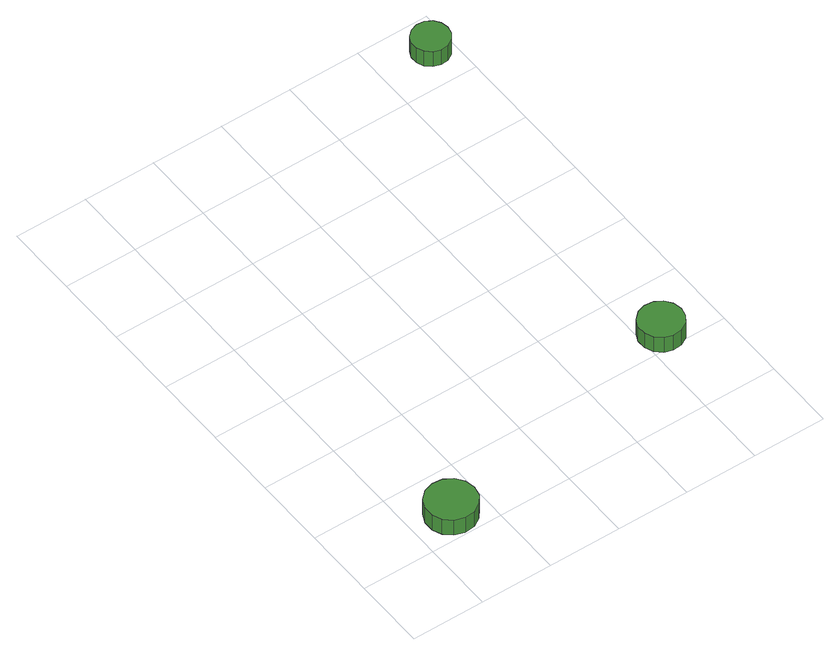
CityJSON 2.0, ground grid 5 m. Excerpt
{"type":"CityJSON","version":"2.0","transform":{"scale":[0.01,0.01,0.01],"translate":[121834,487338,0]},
"CityObjects":{
"tree1":{"type":"SolitaryVegetationObject","attributes":{"function":"something"},"geometry":[{"type":"MultiSurface","lod":"1","boundaries":[[[0,1,2,3,4,5,6,7,8,9,10,11,12,13,14]],[[15,16,17,18,19,20,21,22,23,24,25,26,27,28,29]],[[0,29,28,1]],[[1,28,27,2]],[[2,27,26,3]],[[3,26,25,4]],[[4,25,24,5]],[[5,24,23,6]],[[6,23,22,7]],[[7,22,21,8]],[[8,21,20,9]],[[9,20,19,10]],[[10,19,18,11]],[[11,18,17,12]],[[12,17,16,13]],[[13,16,15,14]],[[14,15,29,0]]]}]},
"tree2":{"type":"SolitaryVegetationObject","attributes":{"function":"something"},"geometry":[{"type":"MultiSurface","lod":"1","boundaries":[[[30,31,32,33,34,35,36,37,38,39,40,41,42,43,44]],[[45,46,47,48,49,50,51,52,53,54,55,56,57,58,59]],[[30,59,58,31]],[[31,58,57,32]],[[32,57,56,33]],[[33,56,55,34]],[[34,55,54,35]],[[35,54,53,36]],[[36,53,52,37]],[[37,52,51,38]],[[38,51,50,39]],[[39,50,49,40]],[[40,49,48,41]],[[41,48,47,42]],[[42,47,46,43]],[[43,46,45,44]],[[44,45,59,30]]]}]},
"tree3":{"type":"SolitaryVegetationObject","attributes":{"function":"something"},"geometry":[{"type":"MultiSurface","lod":"1","boundaries":[[[60,61,62,63,64,65,66,67,68,69,70,71,72,73,74]],[[75,76,77,78,79,80,81,82,83,84,85,86,87,88,89]],[[60,89,88,61]],[[61,88,87,62]],[[62,87,86,63]],[[63,86,85,64]],[[64,85,84,65]],[[65,84,83,66]],[[66,83,82,67]],[[67,82,81,68]],[[68,81,80,69]],[[69,80,79,70]],[[70,79,78,71]],[[71,78,77,72]],[[72,77,76,73]],[[73,76,75,74]],[[74,75,89,60]]]}]}
},
"vertices":[
[433,176,206],[419,245,206],[377,303,206],[316,338,206],[245,345,206],[178,324,206],[125,276,206],[96,211,206],[96,141,206],[125,76,206],[178,29,206],[245,7,206],[316,14,206],[377,50,206],[419,107,206],[419,107,77],[377,50,77],[316,14,77],[245,7,77],[178,29,77],[125,76,77],[96,141,77],[96,211,77],[125,276,77],[178,324,77],[245,345,77],[316,338,77],[377,303,77],[419,245,77],[433,176,77],
[2274,620,199],[2261,680,199],[2225,731,199],[2171,762,199],[2109,768,199],[2051,749,199],[2004,707,199],[1979,651,199],[1979,589,199],[2004,532,199],[2051,491,199],[2109,472,199],[2171,478,199],[2225,509,199],[2261,559,199],[2261,559,70],[2225,509,70],[2171,478,70],[2109,472,70],[2051,491,70],[2004,532,70],[1979,589,70],[1979,651,70],[2004,707,70],[2051,749,70],[2109,768,70],[2171,762,70],[2225,731,70],[2261,680,70],[2274,620,70],
[2480,3255,208],[2469,3307,208],[2439,3349,208],[2393,3376,208],[2341,3381,208],[2291,3365,208],[2252,3330,208],[2230,3282,208],[2230,3229,208],[2252,3181,208],[2291,3146,208],[2341,3129,208],[2393,3135,208],[2439,3161,208],[2469,3204,208],[2469,3204,79],[2439,3161,79],[2393,3135,79],[2341,3129,79],[2291,3146,79],[2252,3181,79],[2230,3229,79],[2230,3282,79],[2252,3330,79],[2291,3365,79],[2341,3381,79],[2393,3376,79],[2439,3349,79],[2469,3307,79],[2480,3255,79]
]}
